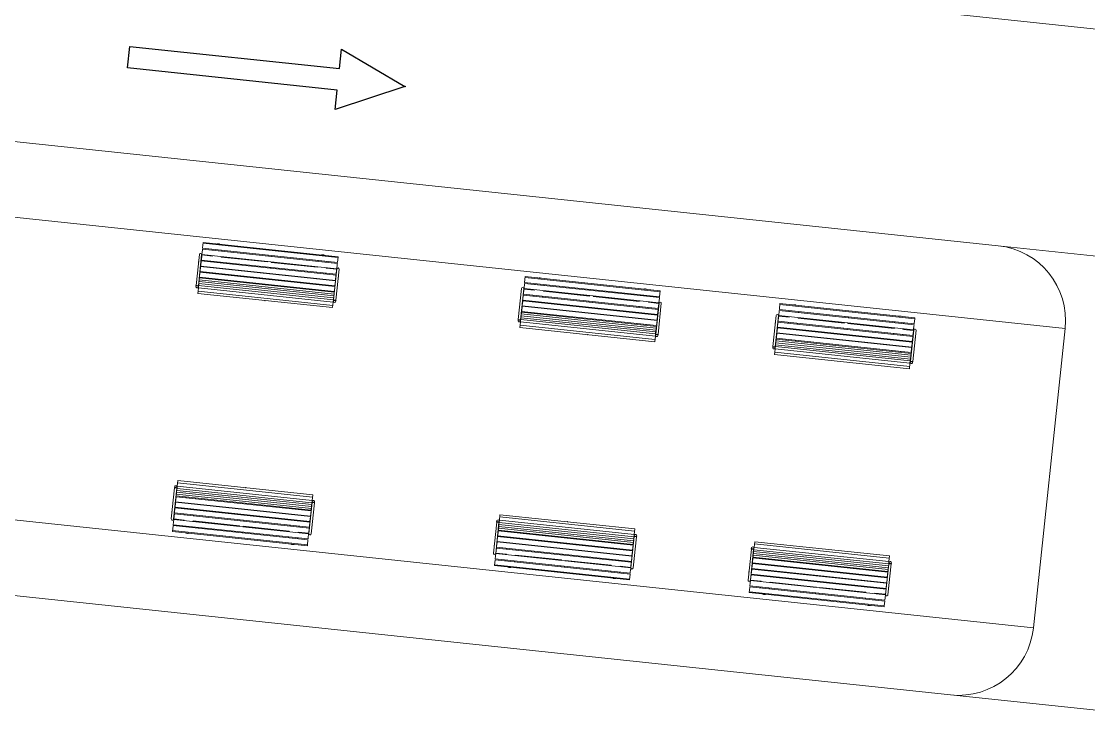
# Model space of a CAD drawing. Header units: metres. Extents: x 750 to 3116, y -341 to 1465.
# Drawn here: x 1650.11 to 1664.28, y 435.18 to 444.55 of the extents above; entities that cross this region are included whole.
import ezdxf

# ---------------------------------------------------------------- set-up
doc = ezdxf.new("R2010")
doc.units = ezdxf.units.M
for name, color, linetype, lineweight in [('Cycle road', 254, 'Continuous', 20), ('Footpath', 32, 'Continuous', 18), ('Hidden line', 251, 'Continuous', 5), ('street fur', 33, 'Continuous', 15)]:
    doc.layers.add(name, color=color, linetype=linetype, lineweight=lineweight)

# ---------------------------------------------------------------- blocks, each defined once
blk = doc.blocks.new('arrow')
for p, q in [((0, 3687), (-403, 2800)), ((403, 2800), (0, 3687)), ((-403, 2800), (-143, 2800)), ((-143, 2800), (-143, 0)), ((143, 0), (143, 2800)), ((143, 2800), (403, 2800)), ((-143, 0), (143, 0))]:
    blk.add_line(p, q)
at = {"linetype": 'Continuous', "lineweight": 9}
for p in [(-5, 3699), (5, 3699)]:
    blk.add_line(p, (0, 3687), dxfattribs=at)

msp = doc.modelspace()

# ---------------------------------------------------------------- linework, layer by layer
at = {"layer": 'Cycle road', "lineweight": 20}
msp.add_line((1679.285, 442.864), (1625.289, 448.594), dxfattribs=at)
at = {"layer": 'Cycle road', "lineweight": 18}
for p, q in [((1635.435, 444.5), (1663.076, 441.567)), ((1634.802, 438.534), (1662.443, 435.601))]:
    msp.add_line(p, q, dxfattribs=at)
at = {"layer": 'Cycle road'}
msp.add_line((1663.543, 436.49), (1663.965, 440.467), dxfattribs=at)
for centre, start, end in [((1662.971, 440.573), 353.9431, 83.9431), ((1662.549, 436.595), 263.9431, 353.9431)]:
    msp.add_arc(centre, 1, start, end, dxfattribs=at)
at = {"layer": 'Footpath'}
for p, q in [((1634.335, 443.611), (1663.965, 440.467)), ((1633.913, 439.634), (1663.543, 436.49))]:
    msp.add_line(p, q, dxfattribs=at)
at = {"layer": 'Hidden line'}
for p, q in [((1663.076, 441.567), (1667.054, 441.145)), ((1662.443, 435.601), (1666.421, 435.179))]:
    msp.add_line(p, q, dxfattribs=at)
at = {"layer": 'street fur'}
for p, q in [((1652.516, 441.538), (1652.523, 441.612)), ((1654.312, 441.41), (1652.522, 441.6)), ((1654.313, 441.422), (1652.523, 441.612)), ((1652.473, 441.453), (1652.429, 441.04)), ((1652.459, 441.037), (1652.503, 441.45)), ((1652.505, 441.436), (1652.506, 441.445)), ((1652.506, 441.451), (1652.513, 441.514)), ((1652.506, 441.451), (1654.296, 441.261)), ((1652.645, 441.43), (1652.506, 441.445)), ((1652.514, 441.521), (1652.513, 441.514)), ((1654.304, 441.331), (1652.514, 441.521)), ((1652.515, 441.534), (1652.516, 441.538)), ((1652.515, 441.534), (1654.305, 441.344)), ((1652.654, 441.519), (1652.653, 441.507)), ((1652.772, 441.494), (1652.774, 441.506)), ((1653.385, 441.441), (1653.384, 441.429)), ((1652.493, 441.328), (1652.49, 441.328)), ((1652.49, 441.298), (1652.491, 441.303)), ((1652.49, 441.298), (1654.28, 441.108)), ((1652.491, 441.303), (1652.496, 441.357)), ((1652.494, 441.363), (1652.497, 441.362)), ((1652.496, 441.357), (1652.497, 441.363)), ((1652.497, 441.365), (1652.497, 441.363)), ((1654.287, 441.175), (1652.497, 441.365)), ((1652.498, 441.378), (1652.499, 441.382)), ((1652.498, 441.378), (1654.288, 441.188)), ((1652.499, 441.382), (1652.505, 441.436)), ((1652.638, 441.363), (1652.636, 441.351)), ((1652.646, 441.437), (1652.645, 441.43)), ((1652.756, 441.338), (1652.757, 441.35)), ((1652.764, 441.417), (1652.765, 441.424)), ((1653.376, 441.352), (1652.764, 441.417)), ((1653.376, 441.359), (1653.376, 441.352)), ((1653.425, 441.347), (1653.426, 441.354)), ((1654.037, 441.282), (1653.425, 441.347)), ((1653.434, 441.424), (1653.435, 441.436)), ((1654.046, 441.371), (1654.045, 441.359)), ((1654.164, 441.346), (1654.166, 441.358)), ((1654.302, 441.318), (1654.296, 441.261)), ((1654.303, 441.324), (1654.302, 441.318)), ((1654.304, 441.331), (1654.303, 441.324)), ((1654.313, 441.422), (1654.305, 441.344)), ((1652.481, 441.212), (1652.474, 441.15)), ((1654.271, 441.026), (1652.481, 441.216)), ((1652.481, 441.212), (1652.481, 441.216)), ((1652.482, 441.226), (1652.489, 441.286)), ((1652.482, 441.226), (1652.482, 441.224)), ((1654.272, 441.034), (1652.482, 441.224)), ((1654.279, 441.101), (1652.489, 441.291)), ((1652.489, 441.286), (1652.489, 441.291)), ((1652.621, 441.21), (1652.621, 441.202)), ((1652.629, 441.284), (1652.628, 441.276)), ((1652.74, 441.189), (1652.741, 441.197)), ((1652.748, 441.263), (1652.749, 441.271)), ((1653.36, 441.206), (1653.359, 441.198)), ((1653.369, 441.285), (1653.367, 441.273)), ((1653.409, 441.193), (1653.41, 441.201)), ((1653.417, 441.268), (1653.418, 441.28)), ((1654.03, 441.215), (1654.029, 441.203)), ((1654.038, 441.289), (1654.037, 441.282)), ((1654.148, 441.19), (1654.149, 441.202)), ((1654.156, 441.269), (1654.157, 441.276)), ((1654.296, 441.255), (1654.156, 441.269)), ((1654.299, 441.259), (1654.255, 440.847)), ((1654.28, 441.113), (1654.286, 441.167)), ((1654.285, 440.844), (1654.329, 441.256)), ((1654.287, 441.173), (1654.286, 441.167)), ((1654.287, 441.175), (1654.287, 441.173)), ((1654.287, 441.173), (1654.29, 441.172)), ((1654.289, 441.192), (1654.288, 441.188)), ((1654.289, 441.192), (1654.295, 441.252)), ((1654.296, 441.255), (1654.295, 441.252)), ((1656.79, 441.08), (1656.799, 441.158)), ((1658.589, 440.968), (1656.799, 441.158)), ((1652.444, 441.039), (1652.427, 441.04)), ((1652.427, 441.034), (1652.427, 441.04)), ((1652.427, 441.034), (1652.462, 441.031)), ((1652.444, 441.039), (1652.462, 441.037)), ((1652.465, 441.066), (1652.459, 441.01)), ((1654.253, 440.851), (1652.463, 441.041)), ((1652.465, 441.066), (1652.466, 441.074)), ((1654.255, 440.876), (1652.465, 441.066)), ((1652.466, 441.074), (1652.468, 441.091)), ((1652.468, 441.091), (1652.469, 441.098)), ((1654.258, 440.901), (1652.468, 441.091)), ((1652.469, 441.098), (1652.471, 441.115)), ((1652.471, 441.115), (1652.473, 441.14)), ((1654.261, 440.925), (1652.471, 441.115)), ((1654.263, 440.95), (1652.473, 441.14)), ((1654.264, 440.96), (1652.474, 441.15)), ((1652.612, 441.125), (1652.614, 441.135)), ((1652.733, 441.122), (1652.732, 441.112)), ((1653.352, 441.132), (1653.351, 441.124)), ((1653.401, 441.119), (1653.402, 441.127)), ((1654.014, 441.062), (1654.013, 441.054)), ((1654.021, 441.136), (1654.021, 441.128)), ((1654.132, 441.041), (1654.133, 441.049)), ((1654.14, 441.116), (1654.141, 441.123)), ((1654.265, 440.968), (1654.271, 441.026)), ((1654.279, 441.096), (1654.272, 441.036)), ((1654.272, 441.036), (1654.272, 441.034)), ((1654.279, 441.101), (1654.279, 441.096)), ((1654.28, 441.113), (1654.28, 441.108)), ((1654.286, 441.138), (1654.283, 441.138)), ((1656.782, 440.998), (1656.789, 441.068)), ((1658.579, 440.878), (1656.789, 441.068)), ((1656.79, 441.08), (1658.58, 440.89)), ((1658.587, 440.956), (1656.798, 441.146)), ((1656.93, 441.065), (1656.928, 441.053)), ((1657.048, 441.04), (1657.049, 441.053)), ((1652.442, 441.009), (1652.44, 441.009)), ((1652.451, 440.935), (1652.455, 440.965)), ((1652.451, 440.935), (1654.241, 440.745)), ((1652.455, 440.965), (1652.459, 441.009)), ((1652.455, 440.965), (1654.245, 440.775)), ((1654.249, 440.82), (1652.459, 441.01)), ((1652.459, 441.009), (1652.459, 441.01)), ((1654.005, 440.977), (1654.006, 440.987)), ((1654.125, 440.975), (1654.124, 440.964)), ((1654.253, 440.858), (1654.259, 440.908)), ((1654.259, 440.908), (1654.261, 440.925)), ((1654.263, 440.95), (1654.261, 440.925)), ((1654.265, 440.968), (1654.264, 440.962)), ((1654.264, 440.962), (1654.264, 440.96)), ((1656.749, 440.999), (1656.705, 440.587)), ((1656.735, 440.583), (1656.779, 440.996)), ((1656.766, 440.849), (1656.772, 440.909)), ((1656.769, 440.874), (1656.766, 440.874)), ((1656.769, 440.909), (1656.772, 440.909)), ((1656.773, 440.912), (1656.772, 440.909)), ((1658.563, 440.722), (1656.773, 440.912)), ((1656.774, 440.929), (1656.78, 440.983)), ((1656.774, 440.924), (1656.774, 440.929)), ((1656.774, 440.924), (1658.564, 440.734)), ((1656.78, 440.983), (1656.781, 440.991)), ((1656.92, 440.976), (1656.781, 440.991)), ((1656.782, 440.998), (1658.572, 440.808)), ((1656.913, 440.909), (1656.912, 440.897)), ((1656.921, 440.983), (1656.92, 440.976)), ((1657.031, 440.884), (1657.032, 440.897)), ((1657.04, 440.963), (1657.04, 440.97)), ((1657.651, 440.899), (1657.04, 440.964)), ((1657.652, 440.905), (1657.651, 440.898)), ((1657.661, 440.988), (1657.659, 440.975)), ((1657.701, 440.893), (1657.702, 440.9)), ((1658.312, 440.828), (1657.701, 440.893)), ((1657.709, 440.97), (1657.71, 440.982)), ((1658.322, 440.917), (1658.321, 440.905)), ((1658.44, 440.892), (1658.441, 440.905)), ((1658.578, 440.871), (1658.572, 440.808)), ((1658.579, 440.878), (1658.578, 440.871)), ((1658.589, 440.968), (1658.58, 440.89)), ((1654.249, 440.819), (1654.241, 440.745)), ((1654.25, 440.825), (1654.249, 440.819)), ((1654.253, 440.851), (1654.25, 440.825)), ((1654.287, 440.843), (1654.252, 440.847)), ((1654.286, 440.837), (1654.252, 440.841)), ((1654.253, 440.858), (1654.253, 440.851)), ((1654.268, 440.815), (1654.266, 440.815)), ((1654.286, 440.837), (1654.287, 440.843)), ((1656.751, 440.704), (1656.756, 440.758)), ((1656.756, 440.758), (1656.757, 440.763)), ((1658.547, 440.573), (1656.757, 440.763)), ((1656.758, 440.773), (1656.764, 440.832)), ((1656.758, 440.773), (1656.758, 440.771)), ((1658.548, 440.581), (1656.758, 440.771)), ((1656.764, 440.832), (1656.765, 440.837)), ((1658.555, 440.647), (1656.765, 440.837)), ((1656.766, 440.845), (1656.766, 440.849)), ((1656.766, 440.845), (1658.555, 440.655)), ((1656.897, 440.756), (1656.896, 440.748)), ((1656.905, 440.83), (1656.904, 440.822)), ((1657.015, 440.735), (1657.016, 440.743)), ((1657.023, 440.81), (1657.024, 440.817)), ((1657.636, 440.752), (1657.635, 440.745)), ((1657.644, 440.832), (1657.643, 440.819)), ((1657.685, 440.74), (1657.685, 440.747)), ((1657.692, 440.814), (1657.694, 440.826)), ((1658.305, 440.761), (1658.304, 440.749)), ((1658.313, 440.835), (1658.312, 440.828)), ((1658.423, 440.737), (1658.425, 440.749)), ((1658.432, 440.816), (1658.432, 440.823)), ((1658.571, 440.801), (1658.432, 440.816)), ((1658.575, 440.806), (1658.531, 440.393)), ((1658.561, 440.39), (1658.604, 440.803)), ((1658.564, 440.739), (1658.571, 440.798)), ((1658.564, 440.739), (1658.564, 440.734)), ((1658.571, 440.801), (1658.571, 440.798)), ((1660.171, 440.726), (1660.179, 440.8)), ((1661.968, 440.597), (1660.178, 440.787)), ((1661.969, 440.61), (1660.179, 440.8)), ((1656.702, 440.581), (1656.703, 440.587)), ((1656.72, 440.585), (1656.703, 440.587)), ((1656.736, 440.57), (1656.738, 440.587)), ((1656.738, 440.587), (1656.741, 440.612)), ((1658.528, 440.398), (1656.738, 440.587)), ((1656.741, 440.612), (1656.742, 440.62)), ((1658.531, 440.422), (1656.741, 440.612)), ((1656.742, 440.62), (1656.744, 440.637)), ((1656.744, 440.644), (1656.746, 440.661)), ((1656.744, 440.637), (1656.744, 440.644)), ((1658.533, 440.448), (1656.744, 440.637)), ((1656.746, 440.661), (1656.747, 440.669)), ((1658.536, 440.471), (1656.746, 440.661)), ((1656.747, 440.669), (1656.749, 440.686)), ((1658.539, 440.496), (1656.749, 440.686)), ((1656.75, 440.698), (1656.751, 440.704)), ((1656.75, 440.698), (1656.75, 440.696)), ((1658.54, 440.506), (1656.75, 440.696)), ((1656.888, 440.671), (1656.889, 440.681)), ((1657.008, 440.669), (1657.007, 440.658)), ((1657.628, 440.678), (1657.627, 440.67)), ((1657.677, 440.665), (1657.677, 440.673)), ((1658.289, 440.608), (1658.288, 440.6)), ((1658.297, 440.682), (1658.296, 440.675)), ((1658.408, 440.588), (1658.408, 440.595)), ((1658.415, 440.662), (1658.416, 440.67)), ((1658.554, 440.642), (1658.548, 440.583)), ((1658.555, 440.647), (1658.554, 440.642)), ((1658.563, 440.722), (1658.555, 440.655)), ((1658.562, 440.684), (1658.559, 440.684)), ((1658.562, 440.719), (1658.565, 440.719)), ((1660.129, 440.641), (1660.085, 440.228)), ((1660.115, 440.225), (1660.159, 440.637)), ((1660.154, 440.565), (1660.161, 440.624)), ((1660.161, 440.624), (1660.162, 440.632)), ((1660.162, 440.639), (1660.169, 440.702)), ((1660.162, 440.639), (1661.952, 440.449)), ((1660.301, 440.617), (1660.162, 440.632)), ((1660.17, 440.709), (1660.169, 440.702)), ((1661.96, 440.519), (1660.17, 440.709)), ((1660.171, 440.721), (1660.171, 440.726)), ((1660.171, 440.721), (1661.961, 440.531)), ((1660.301, 440.624), (1660.301, 440.617)), ((1660.31, 440.707), (1660.309, 440.694)), ((1660.42, 440.605), (1660.421, 440.612)), ((1661.032, 440.54), (1660.42, 440.605)), ((1660.428, 440.681), (1660.43, 440.694)), ((1661.041, 440.629), (1661.04, 440.617)), ((1661.089, 440.611), (1661.091, 440.624)), ((1661.968, 440.597), (1661.961, 440.536)), ((1661.969, 440.61), (1661.968, 440.597)), ((1656.702, 440.581), (1656.719, 440.579)), ((1656.718, 440.555), (1656.716, 440.555)), ((1656.719, 440.579), (1656.737, 440.577)), ((1656.72, 440.585), (1656.738, 440.583)), ((1656.727, 440.481), (1656.73, 440.512)), ((1656.727, 440.481), (1658.517, 440.291)), ((1656.73, 440.512), (1656.735, 440.556)), ((1656.73, 440.512), (1658.52, 440.322)), ((1656.736, 440.57), (1656.735, 440.556)), ((1658.525, 440.366), (1656.735, 440.556)), ((1656.735, 440.556), (1656.735, 440.556)), ((1658.28, 440.523), (1658.281, 440.534)), ((1658.4, 440.521), (1658.399, 440.511)), ((1658.529, 440.405), (1658.533, 440.448)), ((1658.534, 440.454), (1658.533, 440.448)), ((1658.534, 440.454), (1658.536, 440.471)), ((1658.537, 440.479), (1658.536, 440.471)), ((1658.537, 440.479), (1658.539, 440.496)), ((1658.547, 440.573), (1658.54, 440.506)), ((1658.548, 440.583), (1658.548, 440.581)), ((1660.145, 440.474), (1660.138, 440.412)), ((1661.935, 440.288), (1660.145, 440.478)), ((1660.145, 440.474), (1660.145, 440.478)), ((1660.146, 440.491), (1660.153, 440.55)), ((1660.149, 440.515), (1660.146, 440.516)), ((1660.146, 440.486), (1660.146, 440.491)), ((1660.146, 440.486), (1661.936, 440.296)), ((1660.15, 440.55), (1660.153, 440.55)), ((1660.153, 440.553), (1660.153, 440.55)), ((1661.943, 440.363), (1660.153, 440.553)), ((1660.154, 440.565), (1661.944, 440.375)), ((1660.285, 440.471), (1660.284, 440.464)), ((1660.294, 440.55), (1660.292, 440.538)), ((1660.404, 440.451), (1660.405, 440.459)), ((1660.412, 440.526), (1660.413, 440.538)), ((1661.025, 440.473), (1661.023, 440.461)), ((1661.032, 440.547), (1661.032, 440.54)), ((1661.073, 440.455), (1661.074, 440.468)), ((1661.081, 440.534), (1661.082, 440.541)), ((1661.693, 440.47), (1661.081, 440.535)), ((1661.694, 440.476), (1661.693, 440.47)), ((1661.702, 440.559), (1661.701, 440.546)), ((1661.812, 440.457), (1661.813, 440.464)), ((1661.951, 440.442), (1661.812, 440.457)), ((1661.82, 440.534), (1661.822, 440.546)), ((1661.955, 440.447), (1661.911, 440.034)), ((1661.953, 440.453), (1661.952, 440.449)), ((1661.953, 440.453), (1661.958, 440.505)), ((1661.959, 440.512), (1661.958, 440.505)), ((1661.96, 440.519), (1661.959, 440.512)), ((1661.961, 440.536), (1661.961, 440.531)), ((1658.525, 440.366), (1658.517, 440.291)), ((1658.528, 440.398), (1658.525, 440.371)), ((1658.525, 440.371), (1658.525, 440.366)), ((1658.562, 440.384), (1658.527, 440.387)), ((1658.529, 440.405), (1658.528, 440.398)), ((1658.563, 440.39), (1658.528, 440.393)), ((1658.543, 440.362), (1658.542, 440.362)), ((1658.562, 440.384), (1658.563, 440.39)), ((1660.127, 440.31), (1660.129, 440.327)), ((1660.127, 440.303), (1660.127, 440.31)), ((1661.919, 440.137), (1660.129, 440.327)), ((1660.13, 440.339), (1660.131, 440.345)), ((1660.13, 440.339), (1660.13, 440.338)), ((1661.92, 440.148), (1660.13, 440.338)), ((1660.131, 440.345), (1660.137, 440.404)), ((1661.927, 440.214), (1660.137, 440.404)), ((1661.928, 440.222), (1660.138, 440.412)), ((1660.268, 440.312), (1660.269, 440.323)), ((1660.277, 440.397), (1660.277, 440.389)), ((1660.389, 440.31), (1660.388, 440.3)), ((1660.396, 440.377), (1660.397, 440.385)), ((1661.008, 440.32), (1661.007, 440.312)), ((1661.016, 440.394), (1661.015, 440.386)), ((1661.057, 440.306), (1661.058, 440.314)), ((1661.065, 440.381), (1661.066, 440.388)), ((1661.677, 440.324), (1661.677, 440.316)), ((1661.686, 440.403), (1661.685, 440.391)), ((1661.796, 440.303), (1661.797, 440.311)), ((1661.804, 440.378), (1661.805, 440.39)), ((1661.936, 440.301), (1661.942, 440.355)), ((1661.942, 440.325), (1661.939, 440.326)), ((1661.941, 440.031), (1661.985, 440.444)), ((1661.943, 440.363), (1661.942, 440.355)), ((1661.943, 440.36), (1661.946, 440.36)), ((1661.951, 440.434), (1661.944, 440.375)), ((1661.951, 440.442), (1661.951, 440.44)), ((1661.951, 440.44), (1661.951, 440.434)), ((1660.1, 440.226), (1660.083, 440.228)), ((1660.083, 440.222), (1660.083, 440.228)), ((1660.083, 440.222), (1660.1, 440.22)), ((1660.098, 440.196), (1660.096, 440.196)), ((1660.1, 440.226), (1660.118, 440.224)), ((1660.1, 440.22), (1660.118, 440.218)), ((1660.111, 440.153), (1660.115, 440.197)), ((1660.116, 440.203), (1660.115, 440.198)), ((1661.905, 440.008), (1660.115, 440.198)), ((1660.115, 440.197), (1660.115, 440.198)), ((1660.116, 440.203), (1660.117, 440.211)), ((1660.117, 440.211), (1660.119, 440.229)), ((1660.119, 440.236), (1660.121, 440.253)), ((1660.119, 440.229), (1660.119, 440.236)), ((1661.909, 440.039), (1660.119, 440.229)), ((1660.121, 440.253), (1660.122, 440.261)), ((1661.911, 440.063), (1660.121, 440.253)), ((1660.122, 440.261), (1660.124, 440.279)), ((1660.124, 440.279), (1660.125, 440.285)), ((1661.914, 440.089), (1660.124, 440.279)), ((1660.125, 440.285), (1660.127, 440.303)), ((1661.917, 440.113), (1660.127, 440.303)), ((1661.661, 440.165), (1661.662, 440.175)), ((1661.67, 440.249), (1661.669, 440.242)), ((1661.781, 440.162), (1661.78, 440.152)), ((1661.788, 440.229), (1661.789, 440.237)), ((1661.921, 440.155), (1661.927, 440.209)), ((1661.927, 440.214), (1661.927, 440.209)), ((1661.935, 440.284), (1661.928, 440.224)), ((1661.928, 440.224), (1661.928, 440.222)), ((1661.935, 440.288), (1661.935, 440.284)), ((1661.936, 440.301), (1661.936, 440.296)), ((1660.107, 440.122), (1660.111, 440.153)), ((1660.107, 440.122), (1661.897, 439.933)), ((1660.111, 440.153), (1661.901, 439.963)), ((1661.909, 440.039), (1661.905, 440.008)), ((1661.943, 440.031), (1661.908, 440.035)), ((1661.942, 440.025), (1661.908, 440.029)), ((1661.909, 440.046), (1661.911, 440.063)), ((1661.909, 440.046), (1661.909, 440.039)), ((1661.912, 440.071), (1661.911, 440.063)), ((1661.912, 440.071), (1661.915, 440.095)), ((1661.915, 440.095), (1661.917, 440.113)), ((1661.917, 440.12), (1661.919, 440.137)), ((1661.917, 440.12), (1661.917, 440.113)), ((1661.921, 440.155), (1661.92, 440.15)), ((1661.92, 440.15), (1661.92, 440.148)), ((1661.942, 440.025), (1661.943, 440.031)), ((1661.905, 440.007), (1661.897, 439.933)), ((1661.905, 440.008), (1661.905, 440.007)), ((1661.924, 440.003), (1661.922, 440.003)), ((1652.144, 438.35), (1652.1, 437.938)), ((1652.13, 437.935), (1652.174, 438.347)), ((1652.143, 438.357), (1652.142, 438.351)), ((1652.177, 438.347), (1652.142, 438.351)), ((1652.143, 438.357), (1652.16, 438.355)), ((1652.16, 438.355), (1652.178, 438.353)), ((1652.163, 438.379), (1652.161, 438.379)), ((1652.178, 438.36), (1652.171, 438.292)), ((1653.966, 438.153), (1652.176, 438.342)), ((1652.179, 438.369), (1652.178, 438.36)), ((1652.179, 438.369), (1652.18, 438.374)), ((1652.188, 438.449), (1652.18, 438.374)), ((1653.97, 438.184), (1652.18, 438.374)), ((1652.18, 438.374), (1652.18, 438.374)), ((1652.184, 438.418), (1653.974, 438.228)), ((1652.188, 438.449), (1653.978, 438.259)), ((1652.164, 438.226), (1652.158, 438.167)), ((1652.165, 438.232), (1652.164, 438.226)), ((1652.165, 438.232), (1652.165, 438.234)), ((1653.955, 438.044), (1652.165, 438.234)), ((1652.17, 438.286), (1652.166, 438.244)), ((1653.956, 438.054), (1652.166, 438.244)), ((1653.959, 438.079), (1652.169, 438.269)), ((1652.171, 438.292), (1652.17, 438.286)), ((1653.961, 438.103), (1652.171, 438.292)), ((1653.964, 438.128), (1652.174, 438.318)), ((1652.305, 438.229), (1652.304, 438.219)), ((1652.423, 438.206), (1652.425, 438.217)), ((1653.97, 438.184), (1653.961, 438.103)), ((1653.97, 438.184), (1653.978, 438.259)), ((1653.97, 438.184), (1653.97, 438.184)), ((1653.989, 438.185), (1653.987, 438.185)), ((1652.149, 438.081), (1652.142, 438.021)), ((1652.146, 438.056), (1652.143, 438.056)), ((1652.149, 438.085), (1653.939, 437.895)), ((1652.149, 438.085), (1652.149, 438.081)), ((1652.156, 438.152), (1652.15, 438.093)), ((1653.94, 437.903), (1652.15, 438.093)), ((1652.157, 438.157), (1652.156, 438.152)), ((1652.157, 438.157), (1652.157, 438.159)), ((1653.947, 437.969), (1652.157, 438.159)), ((1653.948, 437.977), (1652.158, 438.167)), ((1652.288, 438.07), (1652.289, 438.078)), ((1652.296, 438.145), (1652.297, 438.152)), ((1652.408, 438.065), (1652.408, 438.058)), ((1652.416, 438.14), (1652.416, 438.132)), ((1653.027, 438.067), (1653.028, 438.075)), ((1653.078, 438.07), (1653.077, 438.062)), ((1653.697, 438.082), (1653.696, 438.071)), ((1653.816, 438.059), (1653.817, 438.069)), ((1653.97, 438.156), (1653.926, 437.744)), ((1653.948, 437.977), (1653.955, 438.042)), ((1653.955, 438.042), (1653.955, 438.044)), ((1653.956, 437.74), (1654, 438.153)), ((1653.958, 438.072), (1653.956, 438.054)), ((1653.958, 438.072), (1653.959, 438.079)), ((1653.96, 438.096), (1653.959, 438.079)), ((1653.96, 438.096), (1653.961, 438.103)), ((1654.002, 438.159), (1653.967, 438.163)), ((1654.002, 438.153), (1653.967, 438.157)), ((1654.002, 438.159), (1654.002, 438.153)), ((1652.125, 437.862), (1652.133, 437.929)), ((1652.133, 437.932), (1653.923, 437.742)), ((1652.133, 437.932), (1652.133, 437.929)), ((1652.134, 437.939), (1652.141, 438.006)), ((1652.273, 437.924), (1652.134, 437.939)), ((1652.139, 438.022), (1652.142, 438.021)), ((1652.141, 438.006), (1653.931, 437.816)), ((1652.142, 438.018), (1652.142, 438.021)), ((1653.932, 437.828), (1652.142, 438.018)), ((1652.272, 437.918), (1652.273, 437.924)), ((1652.28, 437.991), (1652.281, 438.003)), ((1652.392, 437.912), (1652.391, 437.905)), ((1653.004, 437.847), (1652.392, 437.912)), ((1652.401, 437.991), (1652.399, 437.979)), ((1653.011, 437.914), (1653.012, 437.926)), ((1653.019, 437.993), (1653.02, 438.001)), ((1653.062, 437.921), (1653.061, 437.908)), ((1653.07, 437.995), (1653.069, 437.988)), ((1653.681, 437.923), (1653.681, 437.93)), ((1653.688, 437.997), (1653.689, 438.005)), ((1653.801, 437.918), (1653.8, 437.91)), ((1653.809, 437.992), (1653.808, 437.984)), ((1653.939, 437.895), (1653.933, 437.837)), ((1653.947, 437.967), (1653.94, 437.908)), ((1653.94, 437.903), (1653.94, 437.908)), ((1653.947, 437.967), (1653.947, 437.969)), ((1656.42, 437.897), (1656.376, 437.484)), ((1656.418, 437.903), (1656.453, 437.899)), ((1656.418, 437.903), (1656.418, 437.897)), ((1656.452, 437.893), (1656.418, 437.897)), ((1656.438, 437.925), (1656.437, 437.925)), ((1656.455, 437.92), (1656.449, 437.864)), ((1656.463, 437.995), (1656.455, 437.921)), ((1656.455, 437.921), (1656.455, 437.92)), ((1658.245, 437.73), (1656.455, 437.92)), ((1656.46, 437.965), (1658.25, 437.775)), ((1656.463, 437.995), (1658.253, 437.805)), ((1652.124, 437.845), (1652.116, 437.772)), ((1653.906, 437.582), (1652.116, 437.772)), ((1653.907, 437.594), (1652.117, 437.784)), ((1652.124, 437.85), (1653.914, 437.66)), ((1652.124, 437.85), (1652.124, 437.845)), ((1653.915, 437.672), (1652.125, 437.862)), ((1652.263, 437.835), (1652.265, 437.848)), ((1652.384, 437.835), (1652.383, 437.823)), ((1652.994, 437.758), (1652.996, 437.77)), ((1653.003, 437.84), (1653.004, 437.847)), ((1653.045, 437.765), (1653.044, 437.752)), ((1653.053, 437.842), (1653.053, 437.835)), ((1653.665, 437.776), (1653.053, 437.841)), ((1653.664, 437.77), (1653.665, 437.777)), ((1653.672, 437.843), (1653.673, 437.856)), ((1653.784, 437.764), (1653.784, 437.757)), ((1653.924, 437.749), (1653.784, 437.764)), ((1653.793, 437.843), (1653.791, 437.831)), ((1653.924, 437.749), (1653.931, 437.816)), ((1653.932, 437.831), (1653.933, 437.837)), ((1653.932, 437.828), (1653.932, 437.831)), ((1653.932, 437.831), (1653.935, 437.831)), ((1653.939, 437.865), (1653.936, 437.866)), ((1656.406, 437.481), (1656.449, 437.894)), ((1656.44, 437.772), (1656.433, 437.714)), ((1656.44, 437.778), (1656.44, 437.78)), ((1658.23, 437.59), (1656.44, 437.78)), ((1656.44, 437.778), (1656.44, 437.772)), ((1656.446, 437.832), (1656.441, 437.79)), ((1658.231, 437.6), (1656.441, 437.79)), ((1658.234, 437.625), (1656.444, 437.815)), ((1656.447, 437.839), (1656.446, 437.832)), ((1656.448, 437.856), (1656.447, 437.839)), ((1658.237, 437.649), (1656.447, 437.839)), ((1656.449, 437.864), (1656.448, 437.856)), ((1658.239, 437.674), (1656.449, 437.864)), ((1658.242, 437.699), (1656.452, 437.889)), ((1656.581, 437.776), (1656.58, 437.765)), ((1656.699, 437.753), (1656.7, 437.763)), ((1658.245, 437.731), (1658.253, 437.805)), ((1653.656, 437.687), (1653.657, 437.7)), ((1653.776, 437.687), (1653.775, 437.675)), ((1653.907, 437.594), (1653.914, 437.66)), ((1653.915, 437.672), (1653.916, 437.679)), ((1653.916, 437.679), (1653.917, 437.686)), ((1653.922, 437.739), (1653.917, 437.686)), ((1653.922, 437.739), (1653.923, 437.742)), ((1656.424, 437.627), (1656.418, 437.573)), ((1656.425, 437.632), (1656.424, 437.627)), ((1656.426, 437.644), (1656.425, 437.639)), ((1658.215, 437.449), (1656.425, 437.639)), ((1656.425, 437.632), (1658.215, 437.442)), ((1656.432, 437.704), (1656.426, 437.644)), ((1656.432, 437.704), (1656.432, 437.706)), ((1658.222, 437.516), (1656.432, 437.706)), ((1658.223, 437.524), (1656.433, 437.714)), ((1656.564, 437.617), (1656.565, 437.624)), ((1656.572, 437.691), (1656.573, 437.699)), ((1656.684, 437.612), (1656.683, 437.604)), ((1656.692, 437.686), (1656.691, 437.678)), ((1657.303, 437.613), (1657.303, 437.621)), ((1657.353, 437.616), (1657.352, 437.608)), ((1657.973, 437.628), (1657.972, 437.618)), ((1658.091, 437.605), (1658.092, 437.615)), ((1658.245, 437.703), (1658.201, 437.29)), ((1658.245, 437.73), (1658.231, 437.6)), ((1658.231, 437.287), (1658.275, 437.7)), ((1658.277, 437.699), (1658.242, 437.703)), ((1658.278, 437.705), (1658.243, 437.709)), ((1658.245, 437.73), (1658.245, 437.731)), ((1658.264, 437.731), (1658.263, 437.731)), ((1658.278, 437.705), (1658.277, 437.699)), ((1659.844, 437.636), (1659.836, 437.562)), ((1659.844, 437.636), (1661.634, 437.446)), ((1653.906, 437.582), (1653.907, 437.594)), ((1656.401, 437.409), (1656.408, 437.479)), ((1656.408, 437.479), (1658.198, 437.289)), ((1656.409, 437.485), (1656.416, 437.548)), ((1656.548, 437.471), (1656.409, 437.485)), ((1656.415, 437.568), (1656.418, 437.568)), ((1656.416, 437.552), (1658.206, 437.362)), ((1656.416, 437.552), (1656.416, 437.548)), ((1656.417, 437.565), (1656.418, 437.567)), ((1658.207, 437.375), (1656.417, 437.565)), ((1656.421, 437.602), (1656.418, 437.603)), ((1656.418, 437.573), (1656.418, 437.567)), ((1656.548, 437.464), (1656.548, 437.471)), ((1656.555, 437.538), (1656.557, 437.55)), ((1656.676, 437.537), (1656.675, 437.525)), ((1657.286, 437.46), (1657.288, 437.472)), ((1657.295, 437.539), (1657.296, 437.547)), ((1657.345, 437.542), (1657.344, 437.534)), ((1657.956, 437.469), (1657.957, 437.477)), ((1657.964, 437.543), (1657.965, 437.551)), ((1658.084, 437.538), (1658.083, 437.531)), ((1658.215, 437.449), (1658.222, 437.508)), ((1658.222, 437.514), (1658.222, 437.516)), ((1658.222, 437.508), (1658.222, 437.514)), ((1658.223, 437.524), (1658.23, 437.588)), ((1658.23, 437.588), (1658.23, 437.59)), ((1659.8, 437.538), (1659.756, 437.125)), ((1659.786, 437.122), (1659.83, 437.535)), ((1659.799, 437.544), (1659.798, 437.538)), ((1659.833, 437.535), (1659.798, 437.538)), ((1659.799, 437.544), (1659.833, 437.541)), ((1659.819, 437.566), (1659.817, 437.566)), ((1659.834, 437.547), (1659.825, 437.456)), ((1661.617, 437.29), (1659.827, 437.48)), ((1661.62, 437.316), (1659.83, 437.506)), ((1661.622, 437.34), (1659.832, 437.53)), ((1659.835, 437.556), (1659.834, 437.547)), ((1659.835, 437.556), (1659.836, 437.561)), ((1659.836, 437.562), (1659.836, 437.561)), ((1661.626, 437.371), (1659.836, 437.561)), ((1659.84, 437.606), (1661.63, 437.416)), ((1656.4, 437.396), (1656.391, 437.318)), ((1658.183, 437.14), (1656.393, 437.33)), ((1656.4, 437.396), (1658.19, 437.206)), ((1658.191, 437.219), (1656.401, 437.409)), ((1656.539, 437.382), (1656.54, 437.394)), ((1656.659, 437.381), (1656.658, 437.369)), ((1656.668, 437.458), (1656.667, 437.451)), ((1657.279, 437.393), (1656.668, 437.458)), ((1657.278, 437.386), (1657.279, 437.393)), ((1657.329, 437.388), (1657.328, 437.381)), ((1657.94, 437.323), (1657.329, 437.388)), ((1657.337, 437.467), (1657.336, 437.455)), ((1657.948, 437.39), (1657.949, 437.402)), ((1658.068, 437.389), (1658.067, 437.377)), ((1658.076, 437.464), (1658.075, 437.456)), ((1658.199, 437.298), (1658.206, 437.362)), ((1658.207, 437.375), (1658.214, 437.437)), ((1658.208, 437.377), (1658.211, 437.377)), ((1658.214, 437.412), (1658.211, 437.412)), ((1658.214, 437.437), (1658.215, 437.442)), ((1659.813, 437.345), (1659.806, 437.285)), ((1659.813, 437.345), (1659.813, 437.347)), ((1661.603, 437.157), (1659.813, 437.347)), ((1659.821, 437.421), (1659.814, 437.355)), ((1661.604, 437.165), (1659.814, 437.355)), ((1661.611, 437.231), (1659.821, 437.421)), ((1659.824, 437.449), (1659.822, 437.432)), ((1661.612, 437.242), (1659.822, 437.432)), ((1659.825, 437.456), (1659.824, 437.449)), ((1661.614, 437.266), (1659.825, 437.456)), ((1659.952, 437.332), (1659.953, 437.34)), ((1659.961, 437.417), (1659.96, 437.407)), ((1660.079, 437.394), (1660.08, 437.404)), ((1661.626, 437.344), (1661.582, 436.931)), ((1661.612, 436.928), (1661.656, 437.341)), ((1661.622, 437.333), (1661.612, 437.242)), ((1661.625, 437.366), (1661.622, 437.34)), ((1661.622, 437.333), (1661.622, 437.34)), ((1661.658, 437.347), (1661.623, 437.35)), ((1661.658, 437.341), (1661.623, 437.344)), ((1661.625, 437.366), (1661.626, 437.371)), ((1661.626, 437.372), (1661.634, 437.446)), ((1661.626, 437.371), (1661.626, 437.372)), ((1661.645, 437.372), (1661.643, 437.372)), ((1661.658, 437.347), (1661.658, 437.341)), ((1658.181, 437.128), (1656.391, 437.318)), ((1657.27, 437.304), (1657.271, 437.316)), ((1657.321, 437.311), (1657.319, 437.299)), ((1657.931, 437.234), (1657.932, 437.246)), ((1657.94, 437.316), (1657.94, 437.323)), ((1658.052, 437.234), (1658.05, 437.221)), ((1658.06, 437.31), (1658.059, 437.303)), ((1658.199, 437.295), (1658.06, 437.31)), ((1658.181, 437.128), (1658.19, 437.206)), ((1658.191, 437.219), (1658.192, 437.226)), ((1658.198, 437.285), (1658.192, 437.232)), ((1658.192, 437.226), (1658.192, 437.232)), ((1658.198, 437.285), (1658.198, 437.289)), ((1658.199, 437.295), (1658.199, 437.298)), ((1659.797, 437.194), (1659.79, 437.135)), ((1659.795, 437.209), (1659.798, 437.209)), ((1659.797, 437.194), (1661.587, 437.004)), ((1659.798, 437.206), (1659.805, 437.268)), ((1661.588, 437.016), (1659.798, 437.206)), ((1659.802, 437.244), (1659.799, 437.244)), ((1659.805, 437.273), (1661.595, 437.083)), ((1659.805, 437.273), (1659.805, 437.268)), ((1659.806, 437.285), (1659.806, 437.28)), ((1661.596, 437.091), (1659.806, 437.28)), ((1659.936, 437.179), (1659.937, 437.191)), ((1659.944, 437.258), (1659.945, 437.266)), ((1660.064, 437.253), (1660.064, 437.245)), ((1660.072, 437.327), (1660.071, 437.32)), ((1660.675, 437.181), (1660.676, 437.188)), ((1660.683, 437.255), (1660.684, 437.263)), ((1660.734, 437.257), (1660.733, 437.249)), ((1661.344, 437.184), (1661.345, 437.192)), ((1661.353, 437.269), (1661.352, 437.259)), ((1661.472, 437.246), (1661.473, 437.257)), ((1661.604, 437.165), (1661.611, 437.229)), ((1661.611, 437.229), (1661.611, 437.231)), ((1659.781, 437.05), (1659.789, 437.12)), ((1661.571, 436.86), (1659.781, 437.05)), ((1659.789, 437.12), (1661.579, 436.93)), ((1659.79, 437.135), (1659.79, 437.129)), ((1659.79, 437.127), (1659.79, 437.129)), ((1659.929, 437.112), (1659.79, 437.127)), ((1659.928, 437.105), (1659.929, 437.112)), ((1660.048, 437.099), (1660.047, 437.092)), ((1660.66, 437.034), (1660.048, 437.099)), ((1660.057, 437.178), (1660.055, 437.166)), ((1660.667, 437.101), (1660.668, 437.114)), ((1660.718, 437.108), (1660.716, 437.096)), ((1660.726, 437.183), (1660.725, 437.175)), ((1661.336, 437.11), (1661.337, 437.118)), ((1661.457, 437.105), (1661.456, 437.098)), ((1661.465, 437.18), (1661.464, 437.172)), ((1661.595, 437.078), (1661.589, 437.024)), ((1661.595, 437.053), (1661.592, 437.053)), ((1661.595, 437.078), (1661.595, 437.083)), ((1661.596, 437.091), (1661.602, 437.149)), ((1661.602, 437.149), (1661.603, 437.155)), ((1661.603, 437.155), (1661.603, 437.157)), ((1659.78, 437.033), (1659.772, 436.959)), ((1661.562, 436.769), (1659.772, 436.959)), ((1661.563, 436.782), (1659.773, 436.971)), ((1659.78, 437.038), (1661.57, 436.848)), ((1659.78, 437.038), (1659.78, 437.033)), ((1659.919, 437.023), (1659.921, 437.035)), ((1660.04, 437.023), (1660.039, 437.01)), ((1660.65, 436.945), (1660.652, 436.958)), ((1660.659, 437.028), (1660.66, 437.035)), ((1660.701, 436.952), (1660.7, 436.94)), ((1660.709, 437.029), (1660.709, 437.022)), ((1661.321, 436.964), (1660.709, 437.029)), ((1661.32, 436.957), (1661.321, 436.964)), ((1661.328, 437.031), (1661.329, 437.043)), ((1661.44, 436.952), (1661.44, 436.945)), ((1661.58, 436.937), (1661.44, 436.951)), ((1661.449, 437.031), (1661.447, 437.018)), ((1661.571, 436.86), (1661.578, 436.926)), ((1661.578, 436.926), (1661.579, 436.93)), ((1661.58, 436.939), (1661.587, 437.004)), ((1661.58, 436.937), (1661.58, 436.939)), ((1661.588, 437.019), (1661.589, 437.024)), ((1661.588, 437.016), (1661.588, 437.019)), ((1661.588, 437.019), (1661.591, 437.018)), ((1661.312, 436.875), (1661.313, 436.887)), ((1661.432, 436.875), (1661.431, 436.862)), ((1661.562, 436.769), (1661.563, 436.782)), ((1661.563, 436.782), (1661.57, 436.848))]:
    msp.add_line(p, q, dxfattribs=at)
for points in [[(1652.704, 441.593), (1652.705, 441.593), (1652.711, 441.594), (1652.717, 441.594), (1652.723, 441.594)], [(1652.723, 441.594), (1652.728, 441.593), (1652.734, 441.592), (1652.739, 441.589), (1652.741, 441.589)], [(1654.095, 441.445), (1654.097, 441.446), (1654.103, 441.447), (1654.109, 441.447), (1654.115, 441.446)], [(1654.115, 441.446), (1654.12, 441.446), (1654.126, 441.444), (1654.132, 441.442), (1654.134, 441.441)], [(1656.979, 441.139), (1656.981, 441.139), (1656.986, 441.14), (1656.992, 441.141), (1656.998, 441.14)], [(1656.998, 441.14), (1657.004, 441.139), (1657.009, 441.138), (1657.015, 441.136), (1657.016, 441.135)], [(1658.371, 440.992), (1658.373, 440.992), (1658.379, 440.993), (1658.384, 440.993), (1658.39, 440.993)], [(1658.39, 440.993), (1658.396, 440.992), (1658.402, 440.99), (1658.407, 440.988), (1658.409, 440.988)], [(1660.36, 440.781), (1660.361, 440.781), (1660.367, 440.782), (1660.373, 440.782), (1660.378, 440.781)], [(1660.378, 440.781), (1660.384, 440.781), (1660.39, 440.779), (1660.395, 440.777), (1660.396, 440.777)], [(1661.751, 440.633), (1661.753, 440.633), (1661.759, 440.634), (1661.765, 440.634), (1661.771, 440.634)], [(1661.771, 440.634), (1661.776, 440.633), (1661.782, 440.632), (1661.788, 440.63), (1661.79, 440.629)], [(1652.296, 437.752), (1652.297, 437.752), (1652.303, 437.75), (1652.309, 437.748), (1652.314, 437.748)], [(1652.314, 437.748), (1652.32, 437.747), (1652.326, 437.747), (1652.332, 437.748), (1652.333, 437.749)], [(1653.688, 437.605), (1653.69, 437.604), (1653.695, 437.602), (1653.701, 437.6), (1653.707, 437.6)], [(1653.707, 437.6), (1653.712, 437.599), (1653.718, 437.599), (1653.724, 437.6), (1653.726, 437.601)], [(1656.572, 437.299), (1656.573, 437.298), (1656.579, 437.296), (1656.584, 437.295), (1656.59, 437.294)], [(1656.59, 437.294), (1656.596, 437.294), (1656.601, 437.294), (1656.607, 437.295), (1656.608, 437.295)], [(1657.963, 437.151), (1657.965, 437.15), (1657.971, 437.148), (1657.976, 437.147), (1657.982, 437.146)], [(1657.982, 437.146), (1657.988, 437.146), (1657.994, 437.146), (1658, 437.147), (1658.002, 437.147)], [(1659.952, 436.94), (1659.953, 436.94), (1659.959, 436.938), (1659.965, 436.936), (1659.97, 436.935)], [(1659.97, 436.935), (1659.976, 436.935), (1659.982, 436.935), (1659.988, 436.936), (1659.989, 436.936)], [(1661.344, 436.792), (1661.346, 436.792), (1661.351, 436.789), (1661.357, 436.788), (1661.363, 436.787)], [(1661.363, 436.787), (1661.368, 436.787), (1661.374, 436.787), (1661.38, 436.788), (1661.382, 436.788)]]:
    msp.add_lwpolyline(points, dxfattribs=at)
for centre, start, end in [((1652.488, 441.451), 353.9431, 173.9431), ((1654.314, 441.258), 353.9431, 173.9431), ((1652.442, 441.024), 136.9625, 263.9431), ((1652.444, 441.024), 263.9431, 30.9238), ((1656.764, 440.998), 353.9431, 173.9431), ((1654.268, 440.83), 136.9625, 263.9431), ((1654.269, 440.83), 263.9431, 30.9238), ((1658.589, 440.804), 353.9431, 173.9431), ((1660.144, 440.639), 353.9431, 173.9431), ((1656.717, 440.57), 136.9625, 263.9431), ((1656.719, 440.57), 263.9431, 30.9238), ((1661.97, 440.446), 353.9431, 173.9431), ((1658.543, 440.377), 136.9625, 263.9431), ((1658.545, 440.377), 263.9431, 30.9238), ((1660.098, 440.211), 136.9625, 263.9431), ((1660.1, 440.211), 263.9431, 30.9238), ((1661.924, 440.018), 136.9625, 263.9431), ((1661.925, 440.018), 263.9431, 30.9238), ((1652.16, 438.364), 83.9431, 210.9238), ((1652.161, 438.364), 316.9625, 83.9431), ((1653.985, 438.17), 83.9431, 210.9238), ((1653.987, 438.17), 316.9625, 83.9431), ((1652.115, 437.936), 173.9431, 353.9431), ((1656.435, 437.91), 83.9431, 210.9238), ((1656.437, 437.91), 316.9625, 83.9431), ((1653.941, 437.742), 173.9431, 353.9431), ((1658.261, 437.716), 83.9431, 210.9238), ((1658.263, 437.716), 316.9625, 83.9431), ((1656.391, 437.482), 173.9431, 353.9431), ((1659.816, 437.551), 83.9431, 210.9238), ((1659.817, 437.551), 316.9625, 83.9431), ((1661.641, 437.357), 83.9431, 210.9238), ((1661.643, 437.357), 316.9625, 83.9431), ((1658.216, 437.288), 173.9431, 353.9431), ((1659.771, 437.124), 173.9431, 353.9431), ((1661.597, 436.93), 173.9431, 353.9431)]:
    msp.add_arc(centre, 0.015, start, end, dxfattribs=at)
at = {"layer": 'street fur', "extrusion": (0, 0, -1)}
for centre, start, end in [((-1652.477, 441.347), 335.0542, 37.0596), ((-1654.303, 441.153), 155.0542, 217.0596), ((-1656.753, 440.893), 335.0542, 37.0596), ((-1658.578, 440.7), 155.0542, 217.0596), ((-1660.133, 440.535), 335.0542, 37.0596), ((-1661.959, 440.341), 155.0542, 217.0596), ((-1652.126, 438.041), 335.0542, 37.0596), ((-1653.952, 437.846), 155.0542, 217.0596), ((-1656.402, 437.587), 335.0542, 37.0596), ((-1658.227, 437.393), 155.0542, 217.0596), ((-1659.782, 437.228), 335.0542, 37.0596), ((-1661.608, 437.034), 155.0542, 217.0596)]:
    msp.add_arc(centre, 0.0175, start, end, dxfattribs=at)
at = {"layer": 'street fur'}
for p in [(1653.346, 440.84), (1657.622, 440.386), (1653.083, 438.354), (1657.358, 437.9)]:
    msp.add_point(p, dxfattribs=at)

# ---------------------------------------------------------------- block references
at = {"lineweight": 15, "xscale": -0.000999999999999998, "yscale": 0.0009999999999999983, "zscale": 0.0009999999999999983, "rotation": 263.9431083280588}
msp.add_blockref('arrow', (1651.534, 444.074), dxfattribs=at)

doc.saveas('drawing.dxf')
